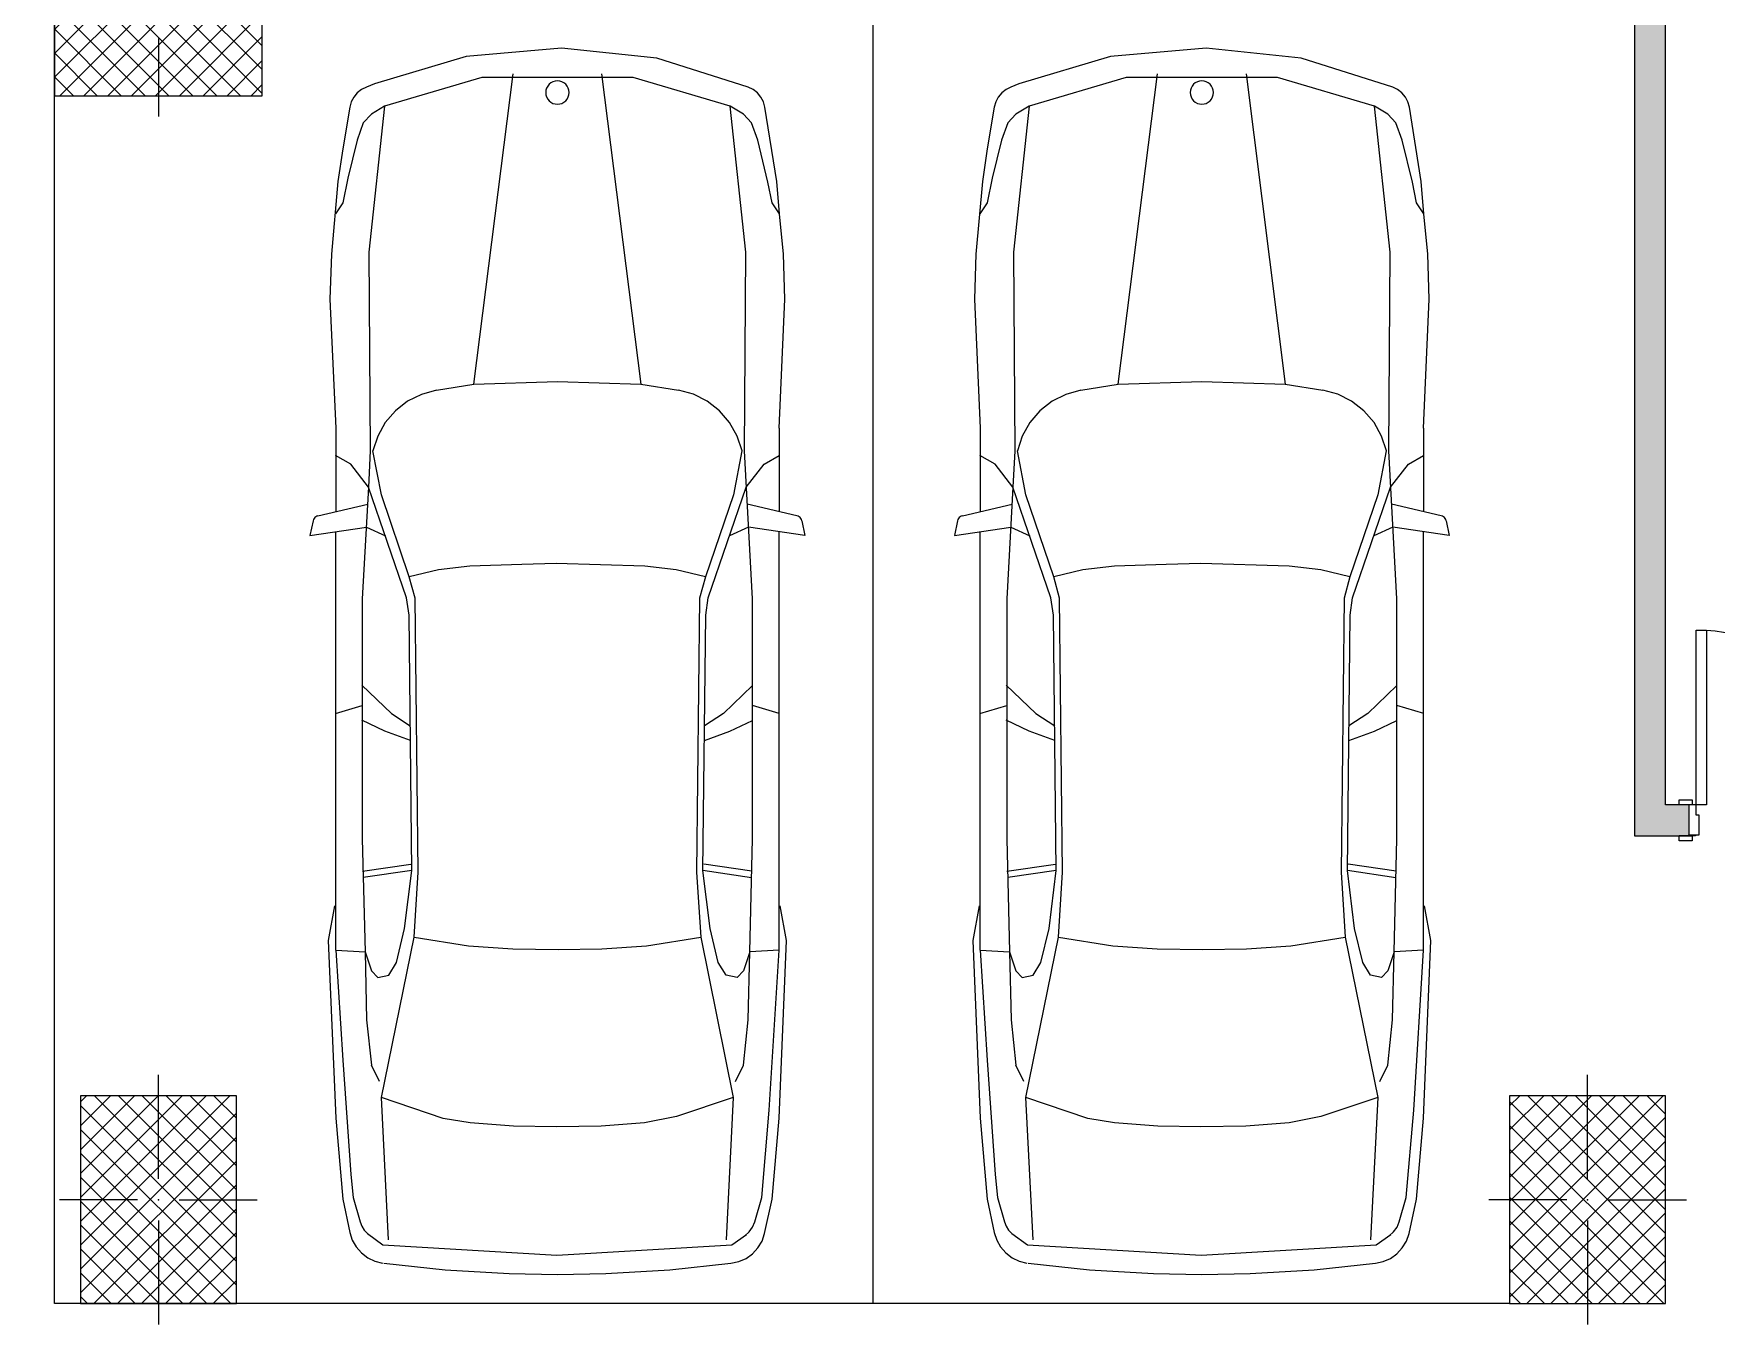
# Model space of a CAD drawing. Extents: x 613552 to 673048, y -929939 to -887889.
# Drawn here: x 630125 to 636601, y -910509 to -905540 of the extents above; entities that cross this region are included whole.
import ezdxf

# ---------------------------------------------------------------- set-up
doc = ezdxf.new("R2010")
doc.units = 0
for name, color, linetype in [('AAA_MOBILJE_PEN_NO__61', 251, 'CONTINUOUS'), ('ARCHICAD_DOORS_PEN_NO__88', 20, 'CONTINUOUS'), ('DRAWING___FIGURE_PEN_NO__9', 132, 'CONTINUOUS'), ('STRUCTURAL_-_BEARING', 7, 'CONTINUOUS'), ('STRUCTURAL_-_BEARING_PEN_0', 14, 'CONTINUOUS'), ('STRUCTURAL_-_BEARING_PEN_2', 8, 'CONTINUOUS'), ('STRUCTURAL_-_BEARING_PEN_N', 7, 'CONTINUOUS')]:
    doc.layers.add(name, color=color, linetype=linetype)

# ---------------------------------------------------------------- blocks, each defined once
blk = doc.blocks.new('*U136')
at = {"layer": 'STRUCTURAL_-_BEARING_PEN_2', "color": 8, "linetype": 'CONTINUOUS'}
for points in [[(557346.4, -908739.8), (557346.4, -905539.8), (557466.4, -908619.8)], [(557466.4, -908619.8), (557346.4, -905539.8), (557466.4, -905539.8)]]:
    blk.add_solid(points, dxfattribs=at)
blk = doc.blocks.new('WALL_15', base_point=(557466.4, -908739.8))
at = {"layer": 'STRUCTURAL_-_BEARING_PEN_0', "color": 14, "linetype": 'CONTINUOUS'}
blk.add_line((557466.4, -905539.8), (557346.4, -905539.8), dxfattribs=at)
at = {"layer": 'STRUCTURAL_-_BEARING_PEN_N', "color": 7, "linetype": 'CONTINUOUS', "flags": 128}
for points in [[(557346.4, -905539.8), (557346.4, -908739.8)], [(557466.4, -908619.8), (557466.4, -905539.8)]]:
    blk.add_lwpolyline(points, dxfattribs=at)
at = {"layer": 'STRUCTURAL_-_BEARING_PEN_2', "color": 8, "linetype": 'CONTINUOUS'}
blk.add_blockref('*U136', (0, 0), dxfattribs=at)
blk = doc.blocks.new('*U138')
at = {"layer": 'STRUCTURAL_-_BEARING_PEN_2', "color": 8, "linetype": 'CONTINUOUS'}
for points in [[(557466.4, -908739.8), (557346.4, -908739.8), (557466.4, -908619.8)], [(557466.4, -908739.8), (557466.4, -908619.8), (557556.4, -908739.8)], [(557556.4, -908739.8), (557466.4, -908619.8), (557556.4, -908619.8)]]:
    blk.add_solid(points, dxfattribs=at)
blk = doc.blocks.new('*U139')
at = {"layer": 'STRUCTURAL_-_BEARING_PEN_2', "color": 8, "linetype": 'CONTINUOUS'}
for points in [[(558956.4, -908739.8), (558956.4, -908619.8), (559046.4, -908739.8)], [(559046.4, -908739.8), (558956.4, -908619.8), (559046.4, -908619.8)], [(559046.4, -908739.8), (559046.4, -908619.8), (559166.4, -908739.8)]]:
    blk.add_solid(points, dxfattribs=at)
blk = doc.blocks.new('D2_14')
at = {"layer": 'ARCHICAD_DOORS_PEN_NO__88', "color": 20, "linetype": 'CONTINUOUS'}
for p, q in [((-672, 0), (-672, 672)), ((-672, 672), (-632, 672)), ((-632, 672), (-632, 0)), ((672, 672), (632, 672)), ((632, 672), (632, 0)), ((672, 0), (672, 672)), ((-737, 0), (-737, 19)), ((-737, 19), (-687, 19)), ((-687, 0), (-737, 0)), ((-700, 0), (-737, 0)), ((-672, 0), (-700, 0)), ((-700, 0), (-700, -115)), ((-700, 0), (-700, -115)), ((-687, 19), (-687, 0)), ((-672, -40), (-672, 0)), ((-632, 0), (-672, 0)), ((632, 0), (672, 0)), ((700, 0), (672, 0)), ((672, 0), (672, -40)), ((687, 19), (737, 19)), ((687, 0), (687, 19)), ((737, 0), (687, 0)), ((700, -115), (700, 0)), ((700, 0), (700, -115)), ((700, 0), (737, 0)), ((737, 19), (737, 0)), ((-660, -40), (-672, -40)), ((-660, -115), (-660, -40)), ((672, -40), (660, -40)), ((660, -40), (660, -115)), ((-737, -139), (-737, -120)), ((-737, -120), (-687, -120)), ((-700, -120), (-737, -120)), ((-700, -120), (-700, -115)), ((-700, -115), (-675, -115)), ((-700, -115), (-660, -115)), ((-700, -115), (-700, -120)), ((-675, -120), (-700, -120)), ((-687, -120), (-687, -139)), ((-675, -115), (-675, -120)), ((660, -115), (700, -115)), ((675, -120), (675, -115)), ((675, -115), (700, -115)), ((700, -120), (675, -120)), ((687, -120), (737, -120)), ((687, -139), (687, -120)), ((700, -115), (700, -120)), ((700, -115), (700, -120)), ((700, -120), (737, -120)), ((737, -120), (737, -139)), ((-687, -139), (-737, -139)), ((737, -139), (687, -139))]:
    blk.add_line(p, q, dxfattribs=at)
for centre, start, end in [((-672, 0), 0, 86.59356), ((672, 0), 93.40644, 180)]:
    blk.add_arc(centre, 672, start, end, dxfattribs=at)
blk = doc.blocks.new('WALL_17', base_point=(557466.4, -908739.8))
at = {"layer": 'STRUCTURAL_-_BEARING_PEN_N', "color": 7, "linetype": 'CONTINUOUS'}
for p, q in [((557556.4, -908619.8), (557519.4, -908619.8)), ((557556.4, -908619.8), (557556.4, -908734.8)), ((558956.4, -908619.8), (558993.4, -908619.8)), ((558956.4, -908619.8), (558956.4, -908734.8)), ((557556.4, -908739.8), (557519.4, -908739.8)), ((557556.4, -908734.8), (557556.4, -908739.8)), ((558956.4, -908734.8), (558956.4, -908739.8)), ((558956.4, -908739.8), (558993.4, -908739.8))]:
    blk.add_line(p, q, dxfattribs=at)
at = {"layer": 'STRUCTURAL_-_BEARING_PEN_N', "color": 7, "linetype": 'CONTINUOUS', "flags": 128}
for points in [[(557556.4, -908619.8), (557466.4, -908619.8)], [(559046.4, -908619.8), (558956.4, -908619.8)], [(557346.4, -908739.8), (557556.4, -908739.8)], [(558956.4, -908739.8), (559166.4, -908739.8)]]:
    blk.add_lwpolyline(points, dxfattribs=at)
at = {"layer": 'ARCHICAD_DOORS_PEN_NO__88', "color": 20, "linetype": 'CONTINUOUS', "zscale": 1000}
blk.add_blockref('D2_14', (558256.4, -908619.8), dxfattribs=at)
at = {"layer": 'STRUCTURAL_-_BEARING_PEN_2', "color": 8, "linetype": 'CONTINUOUS'}
for name in ['*U138', '*U139']:
    blk.add_blockref(name, (0, 0), dxfattribs=at)
blk = doc.blocks.new('*X202')
at = {"layer": 'STRUCTURAL_-_BEARING', "color": 18, "linetype": 'CONTINUOUS'}
for p, q in [((556866.4, -909779.1), (556905.7, -909739.8)), ((556866.4, -909871), (556997.6, -909739.8)), ((556866.4, -909962.9), (557089.5, -909739.8)), ((556866.4, -910054.8), (557181.4, -909739.8)), ((556866.4, -910146.8), (557273.4, -909739.8)), ((556866.4, -910238.7), (557365.3, -909739.8)), ((556866.4, -910330.6), (557457.2, -909739.8)), ((557466.4, -910270.2), (556936, -909739.8)), ((557466.4, -910178.3), (557027.9, -909739.8)), ((557466.4, -910086.4), (557119.8, -909739.8)), ((557466.4, -909994.5), (557211.7, -909739.8)), ((557466.4, -909902.5), (557303.7, -909739.8)), ((557466.4, -909810.6), (557395.6, -909739.8)), ((557466.4, -910362.2), (556866.4, -909762.2)), ((556866.4, -910422.5), (557466.4, -909822.5)), ((557466.4, -910454.1), (556866.4, -909854.1)), ((556866.4, -910514.5), (557466.4, -909914.5)), ((557460.2, -910539.8), (556866.4, -909946)), ((557368.3, -910539.8), (556866.4, -910037.9)), ((556933, -910539.8), (557466.4, -910006.4)), ((557276.3, -910539.8), (556866.4, -910129.9)), ((557024.9, -910539.8), (557466.4, -910098.3)), ((557116.8, -910539.8), (557466.4, -910190.2)), ((557184.4, -910539.8), (556866.4, -910221.8)), ((557092.5, -910539.8), (556866.4, -910313.7)), ((557208.8, -910539.8), (557466.4, -910282.2)), ((557300.7, -910539.8), (557466.4, -910374.1)), ((557000.6, -910539.8), (556866.4, -910405.6)), ((556908.6, -910539.8), (556866.4, -910497.6)), ((557392.6, -910539.8), (557466.4, -910466))]:
    blk.add_line(p, q, dxfattribs=at)
blk = doc.blocks.new('COLUMN_33', base_point=(557166.4, -910139.8))
at = {"layer": 'STRUCTURAL_-_BEARING_PEN_0', "color": 14, "linetype": 'CONTINUOUS', "flags": 128}
blk.add_lwpolyline([(556866.4, -910539.8), (557466.4, -910539.8), (557466.4, -909739.8), (556866.4, -909739.8)], close=True, dxfattribs=at)
at = {"layer": 'STRUCTURAL_-_BEARING_PEN_N', "color": 7, "linetype": 'CONTINUOUS'}
for p, q in [((557166.4, -910059.8), (557166.4, -909659.8)), ((557086.4, -910139.8), (556786.4, -910139.8)), ((557246.4, -910139.8), (557546.4, -910139.8)), ((557166.4, -910219.8), (557166.4, -910619.8))]:
    blk.add_line(p, q, dxfattribs=at)
blk.add_point((557166.4, -910139.8), dxfattribs=at)
at = {"layer": 'STRUCTURAL_-_BEARING', "color": 18, "linetype": 'CONTINUOUS'}
blk.add_blockref('*X202', (0, 0), dxfattribs=at)
blk = doc.blocks.new('*X208')
at = {"layer": 'STRUCTURAL_-_BEARING', "color": 18, "linetype": 'CONTINUOUS'}
for p, q in [((551366.4, -909763.6), (551390.2, -909739.8)), ((551366.4, -909855.6), (551482.2, -909739.8)), ((551366.4, -909947.5), (551574.1, -909739.8)), ((551366.4, -910039.4), (551666, -909739.8)), ((551366.4, -910131.3), (551757.9, -909739.8)), ((551366.4, -910223.3), (551849.9, -909739.8)), ((551366.4, -910315.2), (551941.8, -909739.8)), ((551966.4, -910285.7), (551420.5, -909739.8)), ((551966.4, -910193.8), (551512.4, -909739.8)), ((551966.4, -910101.8), (551604.4, -909739.8)), ((551966.4, -910009.9), (551696.3, -909739.8)), ((551966.4, -909918), (551788.2, -909739.8)), ((551966.4, -909826.1), (551880.1, -909739.8)), ((551966.4, -910377.6), (551366.4, -909777.6)), ((551366.4, -910407.1), (551966.4, -909807.1)), ((551966.4, -910469.5), (551366.4, -909869.5)), ((551366.4, -910499), (551966.4, -909899)), ((551944.8, -910539.8), (551366.4, -909961.4)), ((551417.6, -910539.8), (551966.4, -909991)), ((551852.8, -910539.8), (551366.4, -910053.4)), ((551509.5, -910539.8), (551966.4, -910082.9)), ((551760.9, -910539.8), (551366.4, -910145.3)), ((551601.4, -910539.8), (551966.4, -910174.8)), ((551669, -910539.8), (551366.4, -910237.2)), ((551693.3, -910539.8), (551966.4, -910266.7)), ((551577.1, -910539.8), (551366.4, -910329.1)), ((551785.3, -910539.8), (551966.4, -910358.7)), ((551485.1, -910539.8), (551366.4, -910421.1)), ((551877.2, -910539.8), (551966.4, -910450.6)), ((551393.2, -910539.8), (551366.4, -910513))]:
    blk.add_line(p, q, dxfattribs=at)
blk = doc.blocks.new('COLUMN_39', base_point=(551666.4, -910139.8))
at = {"layer": 'STRUCTURAL_-_BEARING_PEN_0', "color": 14, "linetype": 'CONTINUOUS', "flags": 128}
blk.add_lwpolyline([(551366.4, -910539.8), (551966.4, -910539.8), (551966.4, -909739.8), (551366.4, -909739.8)], close=True, dxfattribs=at)
at = {"layer": 'STRUCTURAL_-_BEARING_PEN_N', "color": 7, "linetype": 'CONTINUOUS'}
for p, q in [((551666.4, -910059.8), (551666.4, -909659.8)), ((551586.4, -910139.8), (551286.4, -910139.8)), ((551746.4, -910139.8), (552046.4, -910139.8)), ((551666.4, -910219.8), (551666.4, -910619.8))]:
    blk.add_line(p, q, dxfattribs=at)
blk.add_point((551666.4, -910139.8), dxfattribs=at)
at = {"layer": 'STRUCTURAL_-_BEARING', "color": 18, "linetype": 'CONTINUOUS'}
blk.add_blockref('*X208', (0, 0), dxfattribs=at)
blk = doc.blocks.new('*X214')
at = {"layer": 'STRUCTURAL_-_BEARING', "color": 18, "linetype": 'CONTINUOUS'}
for p, q in [((551266.4, -905359.4), (551336, -905289.8)), ((551266.4, -905451.3), (551427.9, -905289.8)), ((551266.4, -905543.2), (551519.8, -905289.8)), ((551266.4, -905635.1), (551611.7, -905289.8)), ((551266.4, -905727.1), (551703.7, -905289.8)), ((551266.4, -905819), (551795.6, -905289.8)), ((551287.5, -905889.8), (551887.5, -905289.8)), ((551890.9, -905889.8), (551290.9, -905289.8)), ((551379.4, -905889.8), (551979.4, -905289.8)), ((551982.9, -905889.8), (551382.9, -905289.8)), ((551471.4, -905889.8), (552066.4, -905294.8)), ((552066.4, -905881.4), (551474.8, -905289.8)), ((552066.4, -905789.5), (551566.7, -905289.8)), ((552066.4, -905697.6), (551658.6, -905289.8)), ((552066.4, -905605.6), (551750.6, -905289.8)), ((552066.4, -905513.7), (551842.5, -905289.8)), ((552066.4, -905421.8), (551934.4, -905289.8)), ((552066.4, -905329.9), (552026.3, -905289.8)), ((551799, -905889.8), (551266.4, -905357.2)), ((551563.3, -905889.8), (552066.4, -905386.7)), ((551707.1, -905889.8), (551266.4, -905449.1)), ((551655.2, -905889.8), (552066.4, -905478.6)), ((551615.2, -905889.8), (551266.4, -905541)), ((551747.1, -905889.8), (552066.4, -905570.5)), ((551523.3, -905889.8), (551266.4, -905633)), ((551839.1, -905889.8), (552066.4, -905662.5)), ((551431.3, -905889.8), (551266.4, -905724.9)), ((551931, -905889.8), (552066.4, -905754.4)), ((551339.4, -905889.8), (551266.4, -905816.8)), ((552022.9, -905889.8), (552066.4, -905846.3))]:
    blk.add_line(p, q, dxfattribs=at)
blk = doc.blocks.new('COLUMN_45', base_point=(551666.4, -905589.8))
at = {"layer": 'STRUCTURAL_-_BEARING_PEN_0', "color": 14, "linetype": 'CONTINUOUS', "flags": 128}
blk.add_lwpolyline([(551266.4, -905889.8), (552066.4, -905889.8), (552066.4, -905289.8), (551266.4, -905289.8)], close=True, dxfattribs=at)
at = {"layer": 'STRUCTURAL_-_BEARING_PEN_N', "color": 7, "linetype": 'CONTINUOUS'}
for p, q in [((551666.4, -905509.8), (551666.4, -905209.8)), ((551586.4, -905589.8), (551186.4, -905589.8)), ((551746.4, -905589.8), (552146.4, -905589.8)), ((551666.4, -905669.8), (551666.4, -905969.8))]:
    blk.add_line(p, q, dxfattribs=at)
blk.add_point((551666.4, -905589.8), dxfattribs=at)
at = {"layer": 'STRUCTURAL_-_BEARING', "color": 18, "linetype": 'CONTINUOUS'}
blk.add_blockref('*X214', (0, 0), dxfattribs=at)

msp = doc.modelspace()

# ---------------------------------------------------------------- linework, layer by layer
at = {"layer": 'AAA_MOBILJE_PEN_NO__61', "color": 251, "linetype": 'CONTINUOUS'}
for p, q in [((632140.6, -905595.8), (632140.6, -905595.9)), ((634620.5, -905595.8), (634620.5, -905595.9)), ((631849.3, -905708.7), (631475.7, -905819.6)), ((631819.3, -906889.3), (631970.4, -905695)), ((632431.9, -905708.7), (631849.3, -905708.7)), ((632310.8, -905695), (632462, -906889.3)), ((632805.5, -905819.6), (632431.9, -905708.7)), ((634329.2, -905708.7), (633955.6, -905819.6)), ((634299.2, -906889.3), (634450.3, -905695)), ((634911.8, -905708.7), (634329.2, -905708.7)), ((634790.8, -905695), (634941.9, -906889.3)), ((635285.5, -905819.6), (634911.8, -905708.7)), ((631436.2, -905733.5), (631406, -905746.1)), ((633916.1, -905733.5), (633886, -905746.1)), ((631341.8, -905823.4), (631314.7, -905984.3)), ((631424.6, -905850.6), (631393.5, -905883.5)), ((631475.7, -905819.6), (631415.3, -906381.2)), ((631475.7, -905819.6), (631424.6, -905850.6)), ((632865.9, -906381.2), (632805.5, -905819.6)), ((632856.6, -905850.6), (632805.5, -905819.6)), ((632887.8, -905883.5), (632856.6, -905850.6)), ((632984.9, -906109.5), (632939.5, -905823.4)), ((633821.7, -905823.4), (633794.6, -905984.3)), ((633904.5, -905850.6), (633873.4, -905883.5)), ((633955.6, -905819.6), (633895.2, -906381.2)), ((633955.6, -905819.6), (633904.5, -905850.6)), ((635345.9, -906381.2), (635285.5, -905819.6)), ((635336.5, -905850.6), (635285.5, -905819.6)), ((635367.7, -905883.5), (635336.5, -905850.6)), ((635464.8, -906109.5), (635419.4, -905823.4)), ((631393.5, -905883.5), (631369.7, -905950)), ((632911.6, -905950), (632887.8, -905883.5)), ((633873.4, -905883.5), (633849.6, -905950)), ((635391.5, -905950), (635367.7, -905883.5)), ((631314.7, -905984.3), (631296.3, -906109.5)), ((631369.7, -905950), (631334.3, -906097.2)), ((632950.7, -906112), (632911.6, -905950)), ((633794.6, -905984.3), (633776.3, -906109.5)), ((633849.6, -905950), (633814.2, -906097.2)), ((635430.7, -906112), (635391.5, -905950)), ((631296.3, -906109.5), (631271.1, -906389.7)), ((631334.3, -906097.2), (631314.8, -906191.1)), ((632966.5, -906191.1), (632950.7, -906112)), ((632995.2, -906234.5), (632984.9, -906109.5)), ((633776.3, -906109.5), (633751, -906389.7)), ((633814.2, -906097.2), (633794.7, -906191.1)), ((635446.4, -906191.1), (635430.7, -906112)), ((635475.1, -906234.5), (635464.8, -906109.5)), ((631314.8, -906191.1), (631286.1, -906234.5)), ((632995.2, -906234.5), (632966.5, -906191.1)), ((633010.2, -906389.7), (632995.2, -906234.5)), ((633794.7, -906191.1), (633766, -906234.5)), ((635475.1, -906234.5), (635446.4, -906191.1)), ((635490.1, -906389.7), (635475.1, -906234.5)), ((631271.1, -906389.7), (631265.5, -906562.3)), ((631415.3, -906381.2), (631420.7, -907146)), ((632860.6, -907146), (632865.9, -906381.2)), ((633015.8, -906562.3), (633010.2, -906389.7)), ((633751, -906389.7), (633745.4, -906562.3)), ((633895.2, -906381.2), (633900.6, -907146)), ((635340.5, -907146), (635345.9, -906381.2)), ((635495.7, -906562.3), (635490.1, -906389.7)), ((631265.5, -906562.3), (631287.5, -907058.8)), ((632993.7, -907058.8), (633015.8, -906562.3)), ((633745.4, -906562.3), (633767.4, -907058.8)), ((635473.7, -907058.8), (635495.7, -906562.3)), ((631675.3, -906913.4), (631819.3, -906889.3)), ((631819.3, -906889.3), (632140.6, -906879.2)), ((632140.6, -906879.2), (632462, -906889.3)), ((632462, -906889.3), (632606.1, -906912.9)), ((634155.2, -906913.4), (634299.2, -906889.3)), ((634299.2, -906889.3), (634620.5, -906879.2)), ((634620.5, -906879.2), (634941.9, -906889.3)), ((634941.9, -906889.3), (635086, -906912.9)), ((631287.5, -907058.8), (631287.5, -907380.1)), ((632993.7, -907058.8), (632993.7, -907380.1)), ((633767.4, -907058.8), (633767.4, -907380.1)), ((635473.7, -907058.8), (635473.7, -907380.1)), ((631420.7, -907146), (631414, -907285.8)), ((631463.3, -907316.3), (631430.7, -907146.7)), ((632850.6, -907146.7), (632817.9, -907316.3)), ((632891.5, -907716.8), (632860.6, -907146)), ((633900.6, -907146), (633893.9, -907285.8)), ((633943.2, -907316.3), (633910.6, -907146.7)), ((635330.5, -907146.7), (635297.8, -907316.3)), ((635371.4, -907716.8), (635340.5, -907146)), ((631345.6, -907197.3), (631287, -907164.4)), ((631414, -907285.8), (631345.6, -907197.3)), ((632867.2, -907285.8), (632935.7, -907197.3)), ((632935.7, -907197.3), (632994.3, -907164.4)), ((633825.5, -907197.3), (633766.9, -907164.4)), ((633893.9, -907285.8), (633825.5, -907197.3)), ((635347.1, -907285.8), (635415.6, -907197.3)), ((635415.6, -907197.3), (635474.2, -907164.4)), ((631414, -907285.8), (631389.7, -907716.8)), ((631560.2, -907712.1), (631414, -907285.8)), ((631570.5, -907631.3), (631463.3, -907316.3)), ((632817.9, -907316.3), (632710.7, -907631.3)), ((632721.1, -907712.1), (632867.2, -907285.8)), ((633893.9, -907285.8), (633869.6, -907716.8)), ((634040.1, -907712.1), (633893.9, -907285.8)), ((634050.5, -907631.3), (633943.2, -907316.3)), ((635297.8, -907316.3), (635190.6, -907631.3)), ((635201, -907712.1), (635347.1, -907285.8)), ((631219.2, -907396.1), (631410.6, -907351.3)), ((633062.1, -907396.1), (632870.6, -907351.4)), ((633699.1, -907396.1), (633890.5, -907351.3)), ((635542, -907396.1), (635350.6, -907351.4)), ((631200.4, -907415.3), (631188.4, -907472.3)), ((631188.4, -907472.3), (631405.8, -907439.8)), ((631287.5, -909068.9), (631287.5, -907457.5)), ((631405.8, -907439.8), (631478.7, -907474.1)), ((632875.4, -907439.9), (632802.6, -907474.1)), ((633092.8, -907472.3), (632875.4, -907439.9)), ((632993.7, -909068.9), (632993.7, -907457.5)), ((633080.9, -907415.3), (633092.8, -907472.3)), ((633680.3, -907415.3), (633668.3, -907472.3)), ((633668.3, -907472.3), (633885.8, -907439.8)), ((633767.4, -909068.9), (633767.4, -907457.5)), ((633885.8, -907439.8), (633958.6, -907474.1)), ((635355.3, -907439.9), (635282.5, -907474.1)), ((635572.8, -907472.3), (635355.3, -907439.9)), ((635473.7, -909068.9), (635473.7, -907457.5)), ((635560.8, -907415.3), (635572.8, -907472.3)), ((631683.2, -907604.4), (631570.5, -907631.3)), ((631803.9, -907590.4), (631683.2, -907604.4)), ((632003.9, -907583.8), (631803.9, -907590.4)), ((632136.5, -907580.2), (632003.9, -907583.8)), ((632477.3, -907590.4), (632136.5, -907580.2)), ((632598.1, -907604.4), (632477.3, -907590.4)), ((632710.7, -907631.3), (632598.1, -907604.4)), ((634163.1, -907604.4), (634050.5, -907631.3)), ((634283.9, -907590.4), (634163.1, -907604.4)), ((634483.8, -907583.8), (634283.9, -907590.4)), ((634616.4, -907580.2), (634483.8, -907583.8)), ((634957.2, -907590.4), (634616.4, -907580.2)), ((635078, -907604.4), (634957.2, -907590.4)), ((635190.6, -907631.3), (635078, -907604.4)), ((631593.4, -907713.2), (631570.5, -907631.3)), ((632710.7, -907631.3), (632687.9, -907713.2)), ((634073.3, -907713.2), (634050.5, -907631.3)), ((635190.6, -907631.3), (635167.8, -907713.2)), ((631389.7, -907716.8), (631389.7, -908639.9)), ((631570, -907779.7), (631560.2, -907712.1)), ((631604.8, -908768), (631593.4, -907713.2)), ((632687.9, -907713.2), (632676.4, -908768)), ((632711.3, -907779.7), (632721.1, -907712.1)), ((632891.5, -908639.9), (632891.5, -907716.8)), ((633869.6, -907716.8), (633869.6, -908639.9)), ((634049.9, -907779.7), (634040.1, -907712.1)), ((634084.7, -908768), (634073.3, -907713.2)), ((635167.8, -907713.2), (635156.3, -908768)), ((635191.2, -907779.7), (635201, -907712.1)), ((635371.4, -908639.9), (635371.4, -907716.8)), ((631580.6, -908762.5), (631570, -907779.7)), ((632700.6, -908762.5), (632711.3, -907779.7)), ((634060.5, -908762.5), (634049.9, -907779.7)), ((635180.6, -908762.5), (635191.2, -907779.7)), ((631387.7, -908048.5), (631501.7, -908157.8)), ((632891.5, -908050.3), (632779.6, -908157.8)), ((633867.7, -908048.5), (633981.6, -908157.8)), ((635371.4, -908050.3), (635259.5, -908157.8)), ((631286.6, -908157.8), (631389.7, -908126.3)), ((631476.5, -908226.2), (631387.7, -908183.1)), ((631501.7, -908157.8), (631574.6, -908205.7)), ((632779.6, -908157.8), (632706.7, -908205.7)), ((632804.8, -908226.2), (632891.5, -908184.1)), ((632994.6, -908157.8), (632891.5, -908126.3)), ((633766.5, -908157.8), (633869.6, -908126.3)), ((633956.4, -908226.2), (633867.7, -908183.1)), ((633981.6, -908157.8), (634054.5, -908205.7)), ((635259.5, -908157.8), (635186.6, -908205.7)), ((635284.7, -908226.2), (635371.4, -908184.1)), ((635474.5, -908157.8), (635371.4, -908126.3)), ((631575.2, -908262), (631476.5, -908226.2)), ((632706.1, -908262), (632804.8, -908226.2)), ((634055.1, -908262), (633956.4, -908226.2)), ((635186, -908262), (635284.7, -908226.2)), ((631389.7, -908639.9), (631400.6, -909075.5)), ((632880.6, -909075.5), (632891.5, -908639.9)), ((633869.6, -908639.9), (633880.6, -909075.5)), ((635360.5, -909075.5), (635371.4, -908639.9)), ((631390, -908765.2), (631577.2, -908737.6)), ((631580.6, -908762.5), (631393.4, -908788.5)), ((631552.8, -908985.8), (631580.6, -908762.5)), ((631588.8, -909019), (631604.8, -908768)), ((632676.4, -908768), (632692.5, -909019)), ((632728.4, -908985.8), (632700.6, -908762.5)), ((632700.7, -908761), (632887.8, -908788.5)), ((632888.4, -908764.8), (632704.1, -908737.6)), ((633869.9, -908765.2), (634057.1, -908737.6)), ((634060.5, -908762.5), (633873.4, -908788.5)), ((634032.8, -908985.8), (634060.5, -908762.5)), ((634068.7, -909019), (634084.7, -908768)), ((635156.3, -908768), (635172.4, -909019)), ((635180.6, -908761), (635367.7, -908788.5)), ((635208.3, -908985.8), (635180.6, -908762.5)), ((635368.3, -908764.8), (635184, -908737.6)), ((631283.3, -908898), (631258.9, -909032.1)), ((633022.3, -909032.1), (632998, -908898)), ((633763.2, -908898), (633738.8, -909032.1)), ((635502.3, -909032.1), (635477.9, -908898)), ((631463.7, -909636.5), (631588.8, -909019)), ((631521.4, -909116.5), (631552.8, -908985.8)), ((631588.8, -909019), (631798, -909051.6)), ((632483.3, -909051.6), (632692.5, -909019)), ((632692.5, -909019), (632817.5, -909636.5)), ((632759.9, -909116.5), (632728.4, -908985.8)), ((633943.6, -909636.5), (634068.7, -909019)), ((634001.3, -909116.5), (634032.8, -908985.8)), ((634068.7, -909019), (634277.9, -909051.6)), ((634963.2, -909051.6), (635172.4, -909019)), ((635172.4, -909019), (635297.5, -909636.5)), ((635239.8, -909116.5), (635208.3, -908985.8)), ((631258.9, -909032.1), (631287.5, -909715.6)), ((631287.5, -909068.9), (631400.6, -909075.5)), ((631287.5, -909068.9), (631314.5, -909492.6)), ((631400.6, -909075.5), (631406.4, -909336.6)), ((631400.6, -909075.5), (631424.8, -909148.4)), ((631798, -909051.6), (631969.3, -909063.6)), ((631969.3, -909063.6), (632144, -909065.8)), ((632144, -909065.8), (632312, -909063.6)), ((632312, -909063.6), (632483.3, -909051.6)), ((632880.6, -909075.5), (632856.4, -909148.4)), ((632874.9, -909336.6), (632880.6, -909075.5)), ((632993.7, -909068.9), (632880.6, -909075.5)), ((632956.2, -909684.6), (632993.7, -909068.9)), ((632993.7, -909715.6), (633022.3, -909032.1)), ((633738.8, -909032.1), (633767.4, -909715.6)), ((633767.4, -909068.9), (633880.6, -909075.5)), ((633767.4, -909068.9), (633794.4, -909492.6)), ((633880.6, -909075.5), (633886.3, -909336.6)), ((633880.6, -909075.5), (633904.7, -909148.4)), ((634277.9, -909051.6), (634449.2, -909063.6)), ((634449.2, -909063.6), (634623.9, -909065.8)), ((634623.9, -909065.8), (634791.9, -909063.6)), ((634791.9, -909063.6), (634963.2, -909051.6)), ((635360.5, -909075.5), (635336.4, -909148.4)), ((635354.8, -909336.6), (635360.5, -909075.5)), ((635473.7, -909068.9), (635360.5, -909075.5)), ((635436.1, -909684.6), (635473.7, -909068.9)), ((635473.7, -909715.6), (635502.3, -909032.1)), ((631424.8, -909148.4), (631449.1, -909174.5)), ((631491.7, -909165.1), (631521.4, -909116.5)), ((632789.5, -909165.1), (632759.9, -909116.5)), ((632856.4, -909148.4), (632832.2, -909174.5)), ((633904.7, -909148.4), (633929, -909174.5)), ((633971.7, -909165.1), (634001.3, -909116.5)), ((635269.4, -909165.1), (635239.8, -909116.5)), ((635336.4, -909148.4), (635312.1, -909174.5)), ((631449.1, -909174.5), (631491.7, -909165.1)), ((632832.2, -909174.5), (632789.5, -909165.1)), ((633929, -909174.5), (633971.7, -909165.1)), ((635312.1, -909174.5), (635269.4, -909165.1)), ((631406.4, -909336.6), (631424.8, -909511.8)), ((632856.4, -909511.8), (632874.9, -909336.6)), ((633886.3, -909336.6), (633904.7, -909511.8)), ((635336.4, -909511.8), (635354.8, -909336.6)), ((631314.5, -909492.6), (631345.2, -909931.9)), ((631455.8, -909574.6), (631424.8, -909511.8)), ((632825.4, -909574.6), (632856.4, -909511.8)), ((633794.4, -909492.6), (633825.1, -909931.9)), ((633935.8, -909574.6), (633904.7, -909511.8)), ((635305.3, -909574.6), (635336.4, -909511.8)), ((631491.1, -910183.9), (631463.7, -909636.5)), ((631701.6, -909716.5), (631463.7, -909636.5)), ((632817.5, -909636.5), (632598.8, -909709.4)), ((632817.5, -909636.5), (632790.1, -910183.9)), ((633971.1, -910183.9), (633943.6, -909636.5)), ((634181.5, -909716.5), (633943.6, -909636.5)), ((635297.5, -909636.5), (635078.7, -909709.4)), ((635297.5, -909636.5), (635270, -910183.9)), ((631287.5, -909715.6), (631314.6, -910026.7)), ((631805, -909733), (631701.6, -909716.5)), ((631971.9, -909746.2), (631805, -909733)), ((632476.3, -909733), (632309.4, -909746.2)), ((632598.8, -909709.4), (632476.3, -909733)), ((632927, -910020.6), (632956.2, -909684.6)), ((632966.6, -910026.7), (632993.7, -909715.6)), ((633767.4, -909715.6), (633794.5, -910026.7)), ((634284.9, -909733), (634181.5, -909716.5)), ((634451.8, -909746.2), (634284.9, -909733)), ((634956.2, -909733), (634789.3, -909746.2)), ((635078.7, -909709.4), (634956.2, -909733)), ((635406.9, -910020.6), (635436.1, -909684.6)), ((635446.5, -910026.7), (635473.7, -909715.6)), ((632137.2, -909748.7), (631971.9, -909746.2)), ((632309.4, -909746.2), (632137.2, -909748.7)), ((634617.2, -909748.7), (634451.8, -909746.2)), ((634789.3, -909746.2), (634617.2, -909748.7)), ((631345.2, -909931.9), (631354.2, -910020.6)), ((633825.1, -909931.9), (633834.2, -910020.6)), ((631314.6, -910026.7), (631342.1, -910155.9)), ((631354.2, -910020.6), (631381, -910113.9)), ((632900.5, -910113.9), (632927, -910020.6)), ((632938.2, -910159.9), (632966.6, -910026.7)), ((633794.5, -910026.7), (633822, -910155.9)), ((633834.2, -910020.6), (633860.9, -910113.9)), ((635380.5, -910113.9), (635406.9, -910020.6)), ((635418.1, -910159.9), (635446.5, -910026.7)), ((631409.6, -910160), (631469.2, -910202.5)), ((632812, -910202.5), (632868.1, -910163.6)), ((633889.5, -910160), (633949.1, -910202.5)), ((635291.9, -910202.5), (635348, -910163.6)), ((631469.2, -910202.5), (632137.9, -910242.3)), ((632137.9, -910242.3), (632812, -910202.5)), ((633949.1, -910202.5), (634617.8, -910242.3)), ((634617.8, -910242.3), (635291.9, -910202.5)), ((631472.7, -910273.8), (631708.4, -910299.3)), ((631708.4, -910299.3), (631954.8, -910313.4)), ((631954.8, -910313.4), (632140.6, -910317.9)), ((632140.6, -910317.9), (632326.4, -910313.4)), ((632326.4, -910313.4), (632572.9, -910299.3)), ((632572.9, -910299.3), (632808.5, -910273.8)), ((633952.6, -910273.8), (634188.3, -910299.3)), ((634188.3, -910299.3), (634434.8, -910313.4)), ((634434.8, -910313.4), (634620.5, -910317.9)), ((634620.5, -910317.9), (634806.3, -910313.4)), ((634806.3, -910313.4), (635052.8, -910299.3)), ((635052.8, -910299.3), (635288.4, -910273.8))]:
    msp.add_line(p, q, dxfattribs=at)
for points in [[(632875.2, -905746.1), (632523.5, -905635.4), (632156.9, -905595.8), (631789.7, -905629), (631436.2, -905733.5)], [(635355.1, -905746.1), (635003.4, -905635.4), (634636.9, -905595.8), (634269.6, -905629), (633916.1, -905733.5)], [(631406, -905746.1), (631387.2, -905755.4), (631370.7, -905768.4), (631357.2, -905784.5), (631347.5, -905803.1), (631341.8, -905823.4)], [(632939.5, -905823.4), (632933.8, -905803.1), (632924, -905784.5), (632910.6, -905768.4), (632894.1, -905755.4), (632875.2, -905746.1)], [(633886, -905746.1), (633867.1, -905755.4), (633850.6, -905768.4), (633837.1, -905784.5), (633827.4, -905803.1), (633821.7, -905823.4)], [(635419.4, -905823.4), (635413.7, -905803.1), (635404, -905784.5), (635390.5, -905768.4), (635374, -905755.4), (635355.1, -905746.1)], [(631675.3, -906913.4), (631617.7, -906929.1), (631564.3, -906955.8), (631517.2, -906992.5), (631478.3, -907037.8), (631449.1, -907089.9), (631430.7, -907146.7)], [(632851.1, -907146.6), (632832.7, -907089.7), (632803.4, -907037.5), (632764.4, -906992.2), (632717.3, -906955.4), (632663.8, -906928.6), (632606.1, -906912.9)], [(634155.2, -906913.4), (634097.6, -906929.1), (634044.2, -906955.8), (633997.1, -906992.5), (633958.2, -907037.8), (633929, -907089.9), (633910.6, -907146.7)], [(635331, -907146.6), (635312.6, -907089.7), (635283.3, -907037.5), (635244.3, -906992.2), (635197.2, -906955.4), (635143.7, -906928.6), (635086, -906912.9)], [(631219.2, -907396.1), (631214.7, -907397.6), (631210.6, -907399.9), (631207, -907403), (631204, -907406.6), (631201.8, -907410.8), (631200.4, -907415.3)], [(633080.9, -907415.3), (633079.5, -907410.8), (633077.3, -907406.7), (633074.3, -907403), (633070.7, -907399.9), (633066.6, -907397.6), (633062.1, -907396.1)], [(633699.1, -907396.1), (633694.6, -907397.6), (633690.5, -907399.9), (633686.9, -907403), (633683.9, -907406.6), (633681.7, -907410.8), (633680.3, -907415.3)], [(635560.8, -907415.3), (635559.4, -907410.8), (635557.2, -907406.7), (635554.2, -907403), (635550.6, -907399.9), (635546.5, -907397.6), (635542, -907396.1)], [(631381, -910113.9), (631387.6, -910130.9), (631397.3, -910146.5), (631409.6, -910160)], [(632861.3, -910168.7), (632878.5, -910153.6), (632891.8, -910135.1), (632900.5, -910113.9)], [(633860.9, -910113.9), (633867.5, -910130.9), (633877.2, -910146.5), (633889.5, -910160)], [(635341.2, -910168.7), (635358.4, -910153.6), (635371.7, -910135.1), (635380.5, -910113.9)], [(631342.1, -910155.9), (631351.4, -910184.9), (631366.4, -910211.3), (631386.4, -910234.2), (631410.5, -910252.7), (631437.9, -910265.8), (631467.4, -910273.2)], [(632808.5, -910273.8), (632838.5, -910267.5), (632866.5, -910255.2), (632891.4, -910237.4), (632912.2, -910215), (632928, -910188.8), (632938.2, -910159.9)], [(633822, -910155.9), (633831.3, -910184.9), (633846.3, -910211.3), (633866.3, -910234.2), (633890.4, -910252.7), (633917.8, -910265.8), (633947.3, -910273.2)], [(635288.4, -910273.8), (635318.4, -910267.5), (635346.4, -910255.2), (635371.3, -910237.4), (635392.1, -910215), (635408, -910188.8), (635418.1, -910159.9)]]:
    msp.add_lwpolyline(points, dxfattribs=at)
for points in [[(632140.6, -905722.1), (632131.9, -905723), (632123.4, -905725.5), (632115.6, -905729.7), (632108.8, -905735.3), (632103.2, -905742.1), (632099.1, -905749.9), (632096.5, -905758.3), (632095.6, -905767.1), (632096.5, -905775.9), (632099.1, -905784.3), (632103.2, -905792.1), (632108.8, -905798.9), (632115.6, -905804.5), (632123.4, -905808.7), (632131.9, -905811.2), (632140.6, -905812.1), (632149.4, -905811.2), (632157.9, -905808.7), (632165.6, -905804.5), (632172.5, -905798.9), (632178, -905792.1), (632182.2, -905784.3), (632184.8, -905775.9), (632185.6, -905767.1), (632184.8, -905758.3), (632182.2, -905749.9), (632178, -905742.1), (632172.5, -905735.3), (632165.6, -905729.7), (632157.9, -905725.5), (632149.4, -905723)], [(634620.5, -905722.1), (634611.8, -905723), (634603.3, -905725.5), (634595.5, -905729.7), (634588.7, -905735.3), (634583.1, -905742.1), (634579, -905749.9), (634576.4, -905758.3), (634575.5, -905767.1), (634576.4, -905775.9), (634579, -905784.3), (634583.1, -905792.1), (634588.7, -905798.9), (634595.5, -905804.5), (634603.3, -905808.7), (634611.8, -905811.2), (634620.5, -905812.1), (634629.3, -905811.2), (634637.8, -905808.7), (634645.5, -905804.5), (634652.4, -905798.9), (634658, -905792.1), (634662.1, -905784.3), (634664.7, -905775.9), (634665.5, -905767.1), (634664.7, -905758.3), (634662.1, -905749.9), (634658, -905742.1), (634652.4, -905735.3), (634645.5, -905729.7), (634637.8, -905725.5), (634629.3, -905723)]]:
    msp.add_lwpolyline(points, close=True, dxfattribs=at)
at = {"layer": 'DRAWING___FIGURE_PEN_NO__9', "color": 132, "linetype": 'CONTINUOUS'}
for p, q in [((630205.1, -910429.2), (630205.1, -896329.2)), ((633355.1, -905429.2), (633355.1, -910429.2)), ((635805.1, -910429.2), (630205.1, -910429.2))]:
    msp.add_line(p, q, dxfattribs=at)

# ---------------------------------------------------------------- block references
at = {"layer": 'STRUCTURAL_-_BEARING', "color": 14}
for name, p in [('COLUMN_45', (630605.1, -905479.2)), ('COLUMN_39', (630605.1, -910029.2)), ('COLUMN_33', (636105.1, -910029.2))]:
    msp.add_blockref(name, p, dxfattribs=at)
at = {"layer": 'STRUCTURAL_-_BEARING', "color": 7}
for name in ['WALL_15', 'WALL_17']:
    msp.add_blockref(name, (636405.1, -908629.2), dxfattribs=at)

doc.saveas('drawing.dxf')
